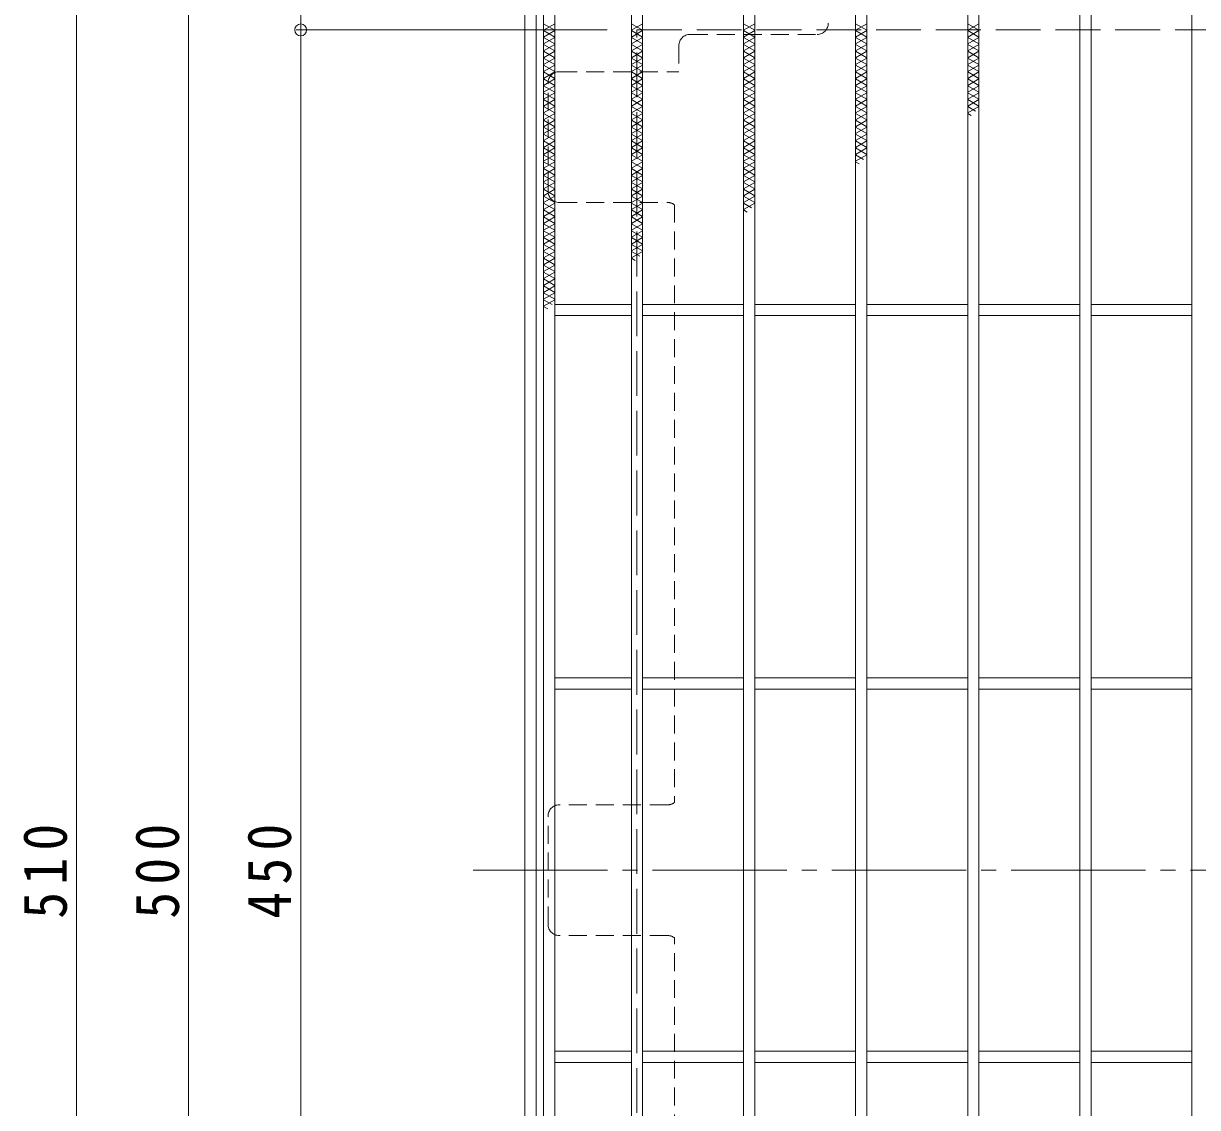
# Model space of a CAD drawing. Units: millimetres at full size, sheet at 1:4. Extents: x -926 to 1052, y -789 to 724.
# Drawn here: x -925.9 to -611.7, y 270.8 to 561.1 of the extents above; entities that cross this region are included whole.
import ezdxf

# ---------------------------------------------------------------- set-up
doc = ezdxf.new("R2010")
doc.units = ezdxf.units.MM
doc.header["$LTSCALE"] = 4
doc.header["$PDMODE"] = 32
doc.header["$PDSIZE"] = 3.2
for name, pattern in [('CHAIN2', [12, 9, -1, 1, -1]), ('DASHED1', [1.8, 1.2, -0.6]), ('DASHED3', [4, 3, -1])]:
    doc.linetypes.add(name, pattern=pattern)
for name, color, linetype, lineweight in [('A-1', 3, 'Continuous', 9), ('A-2', 3, 'Continuous', 9), ('A-4', 7, 'Continuous', 9), ('A-7', 2, 'Continuous', 9), ('A-9', 6, 'Continuous', 9)]:
    doc.layers.add(name, color=color, linetype=linetype, lineweight=lineweight)
doc.styles.add('ＭＳ ゴシック', font='')
doc.styles.get('ＭＳ ゴシック').set_extended_font_data('MS Gothic')

msp = doc.modelspace()

# ---------------------------------------------------------------- linework, layer by layer
at = {"layer": 'A-1', "color": 2}
msp.add_line((-788.713, 82.362), (-788.713, 586.362), dxfattribs=at)
msp.add_lwpolyline([(-791.713, 79.362), (-791.713, 589.362), (-281.713, 589.362), (-281.713, 79.362)], close=True, dxfattribs=at)
at = {"layer": 'A-1', "color": 2, "linetype": 'DASHED3'}
msp.add_lwpolyline([(-761.713, 109.362), (-761.713, 559.362), (-311.713, 559.362), (-311.713, 109.362)], close=True, dxfattribs=at)
at = {"layer": 'A-2'}
for p, q in [((-783.713, 581.362), (-783.713, 87.362)), ((-763.213, 581.362), (-763.213, 87.362)), ((-760.213, 581.362), (-760.213, 87.362)), ((-733.213, 581.362), (-733.213, 87.362)), ((-730.213, 581.362), (-730.213, 87.362)), ((-703.213, 581.362), (-703.213, 87.362)), ((-700.213, 581.362), (-700.213, 87.362)), ((-673.213, 581.362), (-673.213, 87.362)), ((-670.213, 581.362), (-670.213, 87.362)), ((-643.213, 581.362), (-643.213, 87.362)), ((-640.213, 581.362), (-640.213, 87.362)), ((-613.213, 581.362), (-613.213, 87.362)), ((-763.213, 485.862), (-783.713, 485.862)), ((-733.213, 485.862), (-760.213, 485.862)), ((-703.213, 485.862), (-730.213, 485.862)), ((-673.213, 485.862), (-700.213, 485.862)), ((-643.213, 485.862), (-670.213, 485.862)), ((-613.213, 485.862), (-640.213, 485.862)), ((-763.213, 482.862), (-783.713, 482.862)), ((-733.213, 482.862), (-760.213, 482.862)), ((-703.213, 482.862), (-730.213, 482.862)), ((-673.213, 482.862), (-700.213, 482.862)), ((-643.213, 482.862), (-670.213, 482.862)), ((-613.213, 482.862), (-640.213, 482.862)), ((-763.213, 385.862), (-783.713, 385.862)), ((-733.213, 385.862), (-760.213, 385.862)), ((-703.213, 385.862), (-730.213, 385.862)), ((-673.213, 385.862), (-700.213, 385.862)), ((-643.213, 385.862), (-670.213, 385.862)), ((-613.213, 385.862), (-640.213, 385.862)), ((-763.213, 382.862), (-783.713, 382.862)), ((-733.213, 382.862), (-760.213, 382.862)), ((-703.213, 382.862), (-730.213, 382.862)), ((-673.213, 382.862), (-700.213, 382.862)), ((-643.213, 382.862), (-670.213, 382.862)), ((-613.213, 382.862), (-640.213, 382.862)), ((-763.213, 285.862), (-783.713, 285.862)), ((-763.213, 282.862), (-783.713, 282.862)), ((-733.213, 285.862), (-760.213, 285.862)), ((-733.213, 282.862), (-760.213, 282.862)), ((-703.213, 285.862), (-730.213, 285.862)), ((-703.213, 282.862), (-730.213, 282.862)), ((-673.213, 285.862), (-700.213, 285.862)), ((-673.213, 282.862), (-700.213, 282.862)), ((-643.213, 285.862), (-670.213, 285.862)), ((-643.213, 282.862), (-670.213, 282.862)), ((-613.213, 285.862), (-640.213, 285.862)), ((-613.213, 282.862), (-640.213, 282.862))]:
    msp.add_line(p, q, dxfattribs=at)
msp.add_lwpolyline([(-786.713, 584.362), (-786.713, 84.362), (-286.713, 84.362)], dxfattribs=at)
at = {"layer": 'A-4'}
for p, q in [((-911.713, 79.362), (-911.713, 589.362)), ((-881.713, 84.362), (-881.713, 584.362)), ((-851.713, 559.362), (-851.713, 584.362)), ((-852.913, 559.362), (-769.713, 559.362)), ((-851.713, 109.362), (-851.713, 559.362))]:
    msp.add_line(p, q, dxfattribs=at)
msp.add_point((-851.713, 559.362), dxfattribs=at)
at = {"layer": 'A-7', "linetype": 'DASHED1'}
for p, q in [((-747.513, 558.166), (-713.512, 558.166)), ((-750.513, 555.166), (-750.513, 548.166)), ((-782.516, 548.166), (-750.513, 548.166)), ((-785.516, 516.165), (-785.516, 545.166)), ((-782.516, 513.165), (-753.508, 513.165)), ((-751.713, 512.568), (-751.713, 352.463)), ((-785.516, 319.862), (-785.516, 348.863)), ((-753.513, 351.863), (-782.516, 351.863)), ((-753.513, 316.862), (-782.516, 316.862)), ((-751.713, 156.149), (-751.713, 316.255))]:
    msp.add_line(p, q, dxfattribs=at)
at = {"layer": 'A-7', "linetype": 'CHAIN2'}
msp.add_line((-805.595, 334.362), (-267.831, 334.362), dxfattribs=at)
at = {"layer": 'A-7', "linetype": 'DASHED1'}
for centre, start, end in [((-713.512, 561.166), 270, 0), ((-747.513, 555.166), 90, 180), ((-782.516, 545.166), 90, 180), ((-782.516, 516.165), 180, 270), ((-753.508, 510.165), 53.23778, 90), ((-753.513, 354.863), 270, 306.8699), ((-782.516, 348.863), 90, 180), ((-782.516, 319.862), 180, 270), ((-753.513, 313.862), 53.04987, 90)]:
    msp.add_arc(centre, 3, start, end, dxfattribs=at)
at = {"layer": 'A-9'}
for p, q in [((-786.713, 561.039), (-783.713, 559.307)), ((-783.713, 561.039), (-786.713, 559.307)), ((-763.213, 561.039), (-760.213, 559.307)), ((-760.213, 561.039), (-763.213, 559.307)), ((-733.213, 561.039), (-730.213, 559.307)), ((-730.213, 561.039), (-733.213, 559.307)), ((-703.213, 561.039), (-700.213, 559.307)), ((-700.213, 561.039), (-703.213, 559.307)), ((-673.213, 561.039), (-670.213, 559.307)), ((-670.213, 561.039), (-673.213, 559.307)), ((-783.713, 559.191), (-786.713, 557.459)), ((-786.713, 559.191), (-783.713, 557.459)), ((-783.713, 557.343), (-786.713, 555.611)), ((-786.713, 557.343), (-783.713, 555.611)), ((-760.213, 559.191), (-763.213, 557.459)), ((-763.213, 559.191), (-760.213, 557.459)), ((-760.213, 557.343), (-763.213, 555.611)), ((-763.213, 557.343), (-760.213, 555.611)), ((-730.213, 559.191), (-733.213, 557.459)), ((-733.213, 559.191), (-730.213, 557.459)), ((-730.213, 557.343), (-733.213, 555.611)), ((-733.213, 557.343), (-730.213, 555.611)), ((-700.213, 559.191), (-703.213, 557.459)), ((-703.213, 559.191), (-700.213, 557.459)), ((-700.213, 557.343), (-703.213, 555.611)), ((-703.213, 557.343), (-700.213, 555.611)), ((-670.213, 559.191), (-673.213, 557.459)), ((-673.213, 559.191), (-670.213, 557.459)), ((-670.213, 557.343), (-673.213, 555.611)), ((-673.213, 557.343), (-670.213, 555.611)), ((-783.713, 555.496), (-786.713, 553.764)), ((-786.713, 555.496), (-783.713, 553.764)), ((-783.713, 553.648), (-786.713, 551.916)), ((-786.713, 553.648), (-783.713, 551.916)), ((-760.213, 555.496), (-763.213, 553.764)), ((-763.213, 555.496), (-760.213, 553.764)), ((-760.213, 553.648), (-763.213, 551.916)), ((-763.213, 553.648), (-760.213, 551.916)), ((-730.213, 555.496), (-733.213, 553.764)), ((-733.213, 555.496), (-730.213, 553.764)), ((-730.213, 553.648), (-733.213, 551.916)), ((-733.213, 553.648), (-730.213, 551.916)), ((-700.213, 555.496), (-703.213, 553.764)), ((-703.213, 555.496), (-700.213, 553.764)), ((-700.213, 553.648), (-703.213, 551.916)), ((-703.213, 553.648), (-700.213, 551.916)), ((-670.213, 555.496), (-673.213, 553.764)), ((-673.213, 555.496), (-670.213, 553.764)), ((-670.213, 553.648), (-673.213, 551.916)), ((-673.213, 553.648), (-670.213, 551.916)), ((-783.713, 551.801), (-786.713, 550.069)), ((-786.713, 551.801), (-783.713, 550.069)), ((-783.713, 549.953), (-786.713, 548.221)), ((-786.713, 549.953), (-783.713, 548.221)), ((-760.213, 551.801), (-763.213, 550.069)), ((-763.213, 551.801), (-760.213, 550.069)), ((-760.213, 549.953), (-763.213, 548.221)), ((-763.213, 549.953), (-760.213, 548.221)), ((-730.213, 551.801), (-733.213, 550.069)), ((-733.213, 551.801), (-730.213, 550.069)), ((-730.213, 549.953), (-733.213, 548.221)), ((-733.213, 549.953), (-730.213, 548.221)), ((-700.213, 551.801), (-703.213, 550.069)), ((-703.213, 551.801), (-700.213, 550.069)), ((-700.213, 549.953), (-703.213, 548.221)), ((-703.213, 549.953), (-700.213, 548.221)), ((-670.213, 551.801), (-673.213, 550.069)), ((-673.213, 551.801), (-670.213, 550.069)), ((-670.213, 549.953), (-673.213, 548.221)), ((-673.213, 549.953), (-670.213, 548.221)), ((-783.713, 548.105), (-786.713, 546.373)), ((-786.713, 548.105), (-783.713, 546.374)), ((-760.213, 548.105), (-763.213, 546.373)), ((-763.213, 548.105), (-760.213, 546.374)), ((-730.213, 548.105), (-733.213, 546.373)), ((-733.213, 548.105), (-730.213, 546.374)), ((-700.213, 548.105), (-703.213, 546.373)), ((-703.213, 548.105), (-700.213, 546.374)), ((-670.213, 548.105), (-673.213, 546.373)), ((-673.213, 548.105), (-670.213, 546.374)), ((-783.713, 546.258), (-786.713, 544.526)), ((-786.713, 546.258), (-783.713, 544.526)), ((-783.713, 544.41), (-786.713, 542.678)), ((-786.713, 544.41), (-783.713, 542.678)), ((-760.213, 546.258), (-763.213, 544.526)), ((-763.213, 546.258), (-760.213, 544.526)), ((-760.213, 544.41), (-763.213, 542.678)), ((-763.213, 544.41), (-760.213, 542.678)), ((-730.213, 546.258), (-733.213, 544.526)), ((-733.213, 546.258), (-730.213, 544.526)), ((-730.213, 544.41), (-733.213, 542.678)), ((-733.213, 544.41), (-730.213, 542.678)), ((-700.213, 546.258), (-703.213, 544.526)), ((-703.213, 546.258), (-700.213, 544.526)), ((-700.213, 544.41), (-703.213, 542.678)), ((-703.213, 544.41), (-700.213, 542.678)), ((-670.213, 546.258), (-673.213, 544.526)), ((-673.213, 546.258), (-670.213, 544.526)), ((-670.213, 544.41), (-673.213, 542.678)), ((-673.213, 544.41), (-670.213, 542.678)), ((-783.713, 542.563), (-786.713, 540.831)), ((-786.713, 542.563), (-783.713, 540.831)), ((-783.713, 540.715), (-786.713, 538.983)), ((-786.713, 540.715), (-783.713, 538.983)), ((-760.213, 542.563), (-763.213, 540.831)), ((-763.213, 542.563), (-760.213, 540.831)), ((-760.213, 540.715), (-763.213, 538.983)), ((-763.213, 540.715), (-760.213, 538.983)), ((-730.213, 542.563), (-733.213, 540.831)), ((-733.213, 542.563), (-730.213, 540.831)), ((-730.213, 540.715), (-733.213, 538.983)), ((-733.213, 540.715), (-730.213, 538.983)), ((-700.213, 542.563), (-703.213, 540.831)), ((-703.213, 542.563), (-700.213, 540.831)), ((-700.213, 540.715), (-703.213, 538.983)), ((-703.213, 540.715), (-700.213, 538.983)), ((-670.213, 542.563), (-673.213, 540.831)), ((-673.213, 542.563), (-670.213, 540.831)), ((-670.213, 540.715), (-673.213, 538.983)), ((-673.213, 540.715), (-670.213, 538.983)), ((-783.713, 538.868), (-786.713, 537.135)), ((-786.713, 538.868), (-783.713, 537.136)), ((-760.213, 538.868), (-763.213, 537.135)), ((-763.213, 538.868), (-760.213, 537.136)), ((-730.213, 538.868), (-733.213, 537.135)), ((-733.213, 538.868), (-730.213, 537.136)), ((-700.213, 538.868), (-703.213, 537.135)), ((-703.213, 538.868), (-700.213, 537.136)), ((-670.213, 538.868), (-673.213, 537.135)), ((-673.213, 538.868), (-671.113, 537.655)), ((-783.713, 537.02), (-786.713, 535.288)), ((-786.713, 537.02), (-783.713, 535.288)), ((-783.713, 535.172), (-786.713, 533.44)), ((-786.713, 535.172), (-783.713, 533.44)), ((-760.213, 537.02), (-763.213, 535.288)), ((-763.213, 537.02), (-760.213, 535.288)), ((-760.213, 535.172), (-763.213, 533.44)), ((-763.213, 535.172), (-760.213, 533.44)), ((-730.213, 537.02), (-733.213, 535.288)), ((-733.213, 537.02), (-730.213, 535.288)), ((-730.213, 535.172), (-733.213, 533.44)), ((-733.213, 535.172), (-730.213, 533.44)), ((-700.213, 537.02), (-703.213, 535.288)), ((-703.213, 537.02), (-700.213, 535.288)), ((-700.213, 535.172), (-703.213, 533.44)), ((-703.213, 535.172), (-700.213, 533.44)), ((-673.213, 537.02), (-672.284, 536.484)), ((-783.713, 533.325), (-786.713, 531.593)), ((-786.713, 533.325), (-783.713, 531.593)), ((-783.713, 531.477), (-786.713, 529.745)), ((-786.713, 531.477), (-783.713, 529.745)), ((-760.213, 533.325), (-763.213, 531.593)), ((-763.213, 533.325), (-760.213, 531.593)), ((-760.213, 531.477), (-763.213, 529.745)), ((-763.213, 531.477), (-760.213, 529.745)), ((-730.213, 533.325), (-733.213, 531.593)), ((-733.213, 533.325), (-730.213, 531.593)), ((-730.213, 531.477), (-733.213, 529.745)), ((-733.213, 531.477), (-730.213, 529.745)), ((-700.213, 533.325), (-703.213, 531.593)), ((-703.213, 533.325), (-700.213, 531.593)), ((-700.213, 531.477), (-703.213, 529.745)), ((-703.213, 531.477), (-700.213, 529.745)), ((-783.713, 529.63), (-786.713, 527.897)), ((-786.713, 529.63), (-783.713, 527.898)), ((-760.213, 529.63), (-763.213, 527.897)), ((-763.213, 529.63), (-760.213, 527.898)), ((-730.213, 529.63), (-733.213, 527.897)), ((-733.213, 529.63), (-730.213, 527.898)), ((-700.213, 529.63), (-703.213, 527.897)), ((-703.213, 529.63), (-700.213, 527.898)), ((-783.713, 527.782), (-786.713, 526.05)), ((-786.713, 527.782), (-783.713, 526.05)), ((-783.713, 525.934), (-786.713, 524.202)), ((-786.713, 525.934), (-783.713, 524.202)), ((-760.213, 527.782), (-763.213, 526.05)), ((-763.213, 527.782), (-760.213, 526.05)), ((-760.213, 525.934), (-763.213, 524.202)), ((-763.213, 525.934), (-760.213, 524.202)), ((-730.213, 527.782), (-733.213, 526.05)), ((-733.213, 527.782), (-730.213, 526.05)), ((-730.213, 525.934), (-733.213, 524.202)), ((-733.213, 525.934), (-730.213, 524.202)), ((-700.213, 527.782), (-703.213, 526.05)), ((-703.213, 527.782), (-700.213, 526.05)), ((-700.213, 525.934), (-703.213, 524.202)), ((-703.213, 525.934), (-701.071, 524.698)), ((-783.713, 524.087), (-786.713, 522.355)), ((-786.713, 524.087), (-783.713, 522.355)), ((-783.713, 522.239), (-786.713, 520.507)), ((-786.713, 522.239), (-783.713, 520.507)), ((-760.213, 524.087), (-763.213, 522.355)), ((-763.213, 524.087), (-760.213, 522.355)), ((-760.213, 522.239), (-763.213, 520.507)), ((-763.213, 522.239), (-760.213, 520.507)), ((-730.213, 524.087), (-733.213, 522.355)), ((-733.213, 524.087), (-730.213, 522.355)), ((-730.213, 522.239), (-733.213, 520.507)), ((-733.213, 522.239), (-730.213, 520.507)), ((-703.213, 524.087), (-702.242, 523.526)), ((-783.713, 520.392), (-786.713, 518.66)), ((-786.713, 520.392), (-783.713, 518.66)), ((-783.713, 518.544), (-786.713, 516.812)), ((-786.713, 518.544), (-783.713, 516.812)), ((-760.213, 520.392), (-763.213, 518.66)), ((-763.213, 520.392), (-760.213, 518.66)), ((-760.213, 518.544), (-763.213, 516.812)), ((-763.213, 518.544), (-760.213, 516.812)), ((-730.213, 520.392), (-733.213, 518.66)), ((-733.213, 520.392), (-730.213, 518.66)), ((-730.213, 518.544), (-733.213, 516.812)), ((-733.213, 518.544), (-730.213, 516.812)), ((-783.713, 516.696), (-786.713, 514.964)), ((-786.713, 516.696), (-783.713, 514.964)), ((-760.213, 516.696), (-763.213, 514.964)), ((-763.213, 516.696), (-760.213, 514.964)), ((-730.213, 516.696), (-733.213, 514.964)), ((-733.213, 516.696), (-730.213, 514.964)), ((-783.713, 514.849), (-786.713, 513.117)), ((-786.713, 514.849), (-783.713, 513.117)), ((-783.713, 513.001), (-786.713, 511.269)), ((-786.713, 513.001), (-783.713, 511.269)), ((-760.213, 514.849), (-763.213, 513.117)), ((-763.213, 514.849), (-760.213, 513.117)), ((-760.213, 513.001), (-763.213, 511.269)), ((-763.213, 513.001), (-760.213, 511.269)), ((-730.213, 514.849), (-733.213, 513.117)), ((-733.213, 514.849), (-730.213, 513.117)), ((-730.213, 513.001), (-733.213, 511.269)), ((-733.213, 513.001), (-731.028, 511.74)), ((-783.713, 511.154), (-786.713, 509.422)), ((-786.713, 511.154), (-783.713, 509.422)), ((-783.713, 509.306), (-786.713, 507.574)), ((-786.713, 509.306), (-783.713, 507.574)), ((-760.213, 511.154), (-763.213, 509.422)), ((-763.213, 511.154), (-760.213, 509.422)), ((-760.213, 509.306), (-763.213, 507.574)), ((-763.213, 509.306), (-760.213, 507.574)), ((-733.213, 511.154), (-732.2, 510.569)), ((-783.713, 507.458), (-786.713, 505.726)), ((-786.713, 507.458), (-783.713, 505.726)), ((-760.213, 507.458), (-763.213, 505.726)), ((-763.213, 507.458), (-760.213, 505.726)), ((-783.713, 505.611), (-786.713, 503.879)), ((-786.713, 505.611), (-783.713, 503.879)), ((-783.713, 503.763), (-786.713, 502.031)), ((-786.713, 503.763), (-783.713, 502.031)), ((-760.213, 505.611), (-763.213, 503.879)), ((-763.213, 505.611), (-760.213, 503.879)), ((-760.213, 503.763), (-763.213, 502.031)), ((-763.213, 503.763), (-760.213, 502.031)), ((-783.713, 501.916), (-786.713, 500.184)), ((-786.713, 501.916), (-783.713, 500.184)), ((-783.713, 500.068), (-786.713, 498.336)), ((-786.713, 500.068), (-783.713, 498.336)), ((-760.213, 501.916), (-763.213, 500.184)), ((-763.213, 501.916), (-760.213, 500.184)), ((-760.213, 500.068), (-763.213, 498.336)), ((-763.213, 500.068), (-760.986, 498.782)), ((-783.713, 498.22), (-786.713, 496.488)), ((-786.713, 498.22), (-783.713, 496.489)), ((-763.213, 498.22), (-762.157, 497.611)), ((-783.713, 496.373), (-786.713, 494.641)), ((-786.713, 496.373), (-783.713, 494.641)), ((-783.713, 494.525), (-786.713, 492.793)), ((-786.713, 494.525), (-783.713, 492.793)), ((-783.713, 492.678), (-786.713, 490.946)), ((-786.713, 492.678), (-783.713, 490.946)), ((-783.713, 490.83), (-786.713, 489.098)), ((-786.713, 490.83), (-783.713, 489.098)), ((-783.713, 488.983), (-786.713, 487.25)), ((-786.713, 488.983), (-783.713, 487.251)), ((-783.713, 487.135), (-786.713, 485.403)), ((-786.713, 487.135), (-784.443, 485.825)), ((-786.713, 485.287), (-785.615, 484.653))]:
    msp.add_line(p, q, dxfattribs=at)

# ---------------------------------------------------------------- texts
at = {"layer": 'A-4', "color": 2, "char_height": 11.73, "attachment_point": 7, "rotation": 90, "style": 'ＭＳ ゴシック'}
for s, insert in [('\\T1.27;\\W0.9;510', (-914.113, 321.362)), ('\\T1.27;\\W0.9;500', (-884.113, 321.362)), ('\\T1.27;\\W0.9;450', (-854.113, 321.362))]:
    msp.add_mtext(s, dxfattribs=dict(at, insert=insert))

doc.saveas('drawing.dxf')
